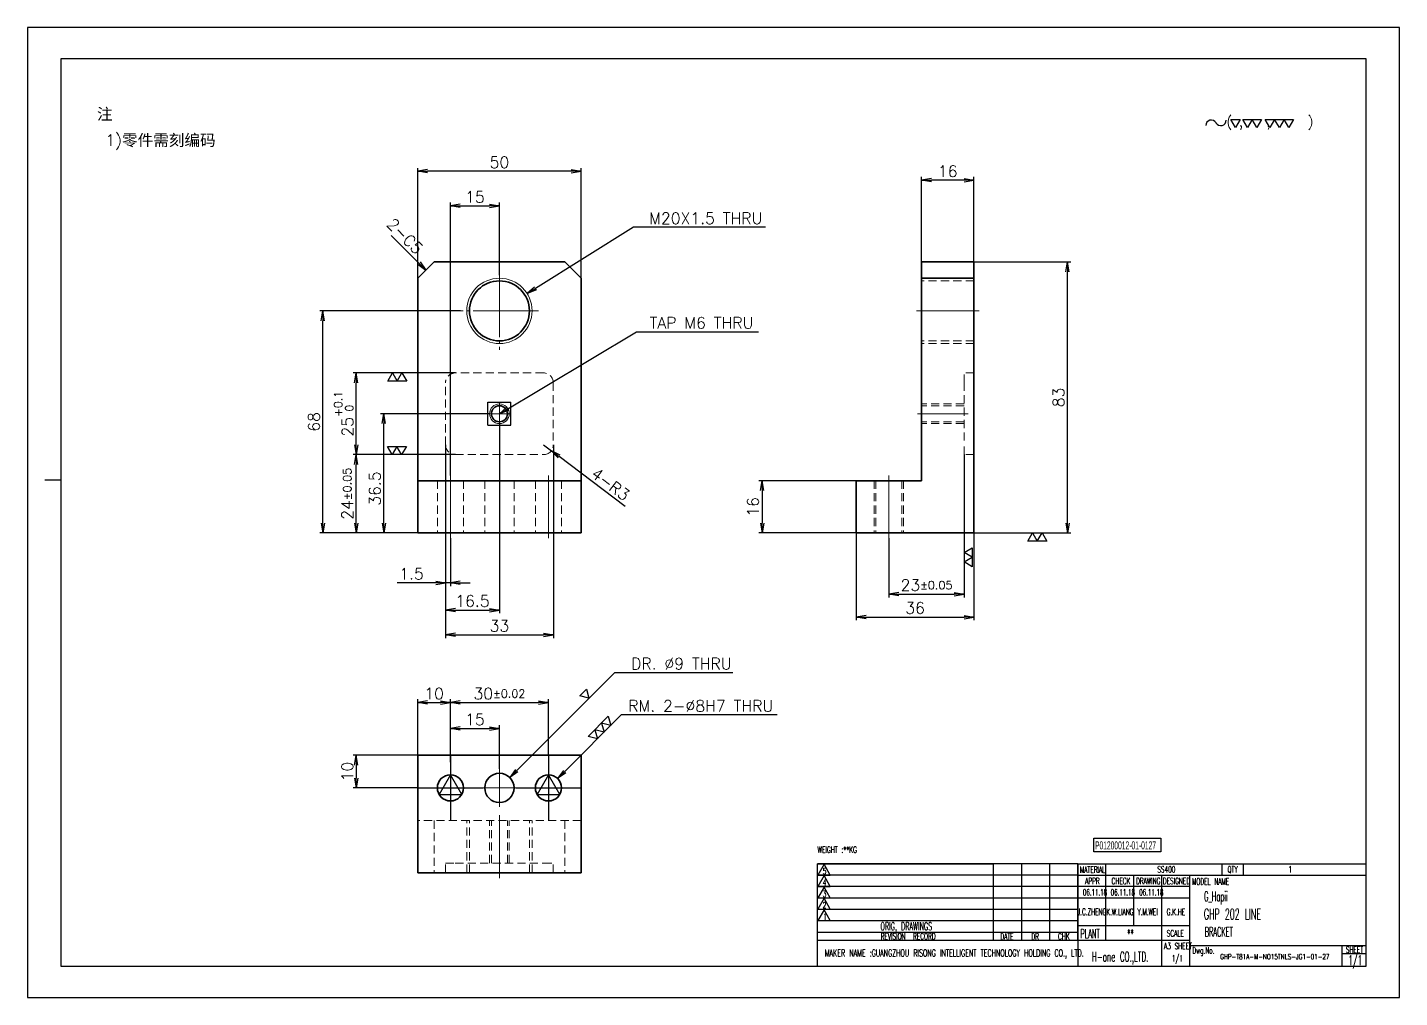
# Model space of a CAD drawing. Header units: millimetres. Extents: x -10155 to 20189, y -25550 to -22580.
# Drawn here: x 17122.4 to 17542.4, y -25547.5 to -25250.5 of the extents above; entities that cross this region are included whole.
import ezdxf
from ezdxf.enums import TextEntityAlignment as Align

# ---------------------------------------------------------------- set-up
doc = ezdxf.new("R2010")
doc.units = ezdxf.units.MM
doc.linetypes.add('CENTER-HOKUTO', pattern=[23, 20, -1, 1, -1])
doc.linetypes.add('HIDDEN-HOKUTO', pattern=[3.8, 2.5, -1.3])
doc.layers.add('AM_7', color=2, linetype='CENTER-HOKUTO', lineweight=30)
doc.layers.add('AM_HID', color=1, linetype='HIDDEN-HOKUTO', lineweight=25)
doc.layers.add('title_frame', color=7, linetype='Continuous')
doc.layers.add('word_dim', color=253, linetype='Continuous')
doc.styles.add('MX_NOTE_STANDARD', font='txt.shx', dxfattribs={"bigfont": 'bigfont.shx'})
doc.styles.get("Standard").update_dxf_attribs({"font": 'romans.shx', "bigfont": 'bigfont.shx'})
doc.dimstyles.new('RS1-1', dxfattribs={"dimtxt": 3.5, "dimasz": 3, "dimexe": 1, "dimexo": 0, "dimgap": 1, "dimtad": 3, "dimdsep": 46, "dimtxsty": 'Standard', "dimblk1": 'OPEN', "dimblk2": 'OPEN', "dimsah": 1, "dimcen": 0, "dimclrd": 256, "dimclre": 256, "dimclrt": 3, "dimazin": 2, "dimtfac": 1, "dimtmove": 0, "dimatfit": 3, "dimldrblk": 'OPEN', "dimfxl": 0, "dimtolj": 1, "dimtzin": 0, "dimarcsym": 0})

# ---------------------------------------------------------------- blocks, each defined once
blk = doc.blocks.new('A$C404331B6')
at = {"layer": 'title_frame'}
for p, q in [((0, -31.5), (0, 0)), ((0, 0), (53.9, 0)), ((79.62, 0), (0, 0)), ((53.9, -23.5), (53.9, 0)), ((62.48, -23.5), (62.48, 0)), ((62.48, -23.5), (62.48, 0)), ((71.05, -23.5), (71.05, 0)), ((71.05, -23.5), (71.05, 0)), ((79.62, 0), (79.62, -31.5)), ((79.62, 0), (167.83, 0)), ((88.2, -23.5), (88.2, 0)), ((123.73, 0), (123.73, -3.5)), ((130.3, 0), (130.3, -3.5)), ((53.9, -3.5), (0, -3.5)), ((79.62, -3.5), (0, -3.5)), ((1.98, -0.12), (0.1, -3.45)), ((0.1, -3.45), (3.86, -3.45)), ((1.98, -3.6), (0.1, -6.92)), ((3.86, -3.45), (1.98, -0.12)), ((3.86, -6.92), (1.98, -3.6)), ((79.62, -3.5), (167.83, -3.5)), ((96.78, -18.9), (96.78, -3.5)), ((105.35, -31.5), (105.35, -3.5)), ((113.92, -31.5), (113.92, -3.5)), ((53.9, -7), (0, -7)), ((79.62, -7), (0, -7)), ((0.1, -6.92), (3.86, -6.92)), ((1.98, -7.13), (0.1, -10.45)), ((3.86, -10.45), (1.98, -7.13)), ((113.92, -7), (79.62, -7)), ((53.9, -10.5), (0, -10.5)), ((79.62, -10.5), (0, -10.5)), ((0.1, -10.45), (3.86, -10.45)), ((1.98, -10.54), (0.1, -13.87)), ((3.86, -13.87), (1.98, -10.54)), ((113.92, -10.5), (79.62, -10.5)), ((53.9, -14), (0, -14)), ((79.62, -14), (0, -14)), ((0.1, -13.87), (3.86, -13.87)), ((1.98, -14.07), (0.1, -17.4)), ((3.86, -17.4), (1.98, -14.07)), ((53.9, -17.5), (0, -17.5)), ((79.62, -17.5), (0, -17.5)), ((53.9, -21), (0, -21)), ((79.62, -21), (0, -21)), ((0.1, -17.4), (3.86, -17.4)), ((79.62, -18.9), (113.92, -18.9)), ((79.62, -23.5), (0, -23.5)), ((113.92, -23.5), (79.62, -23.5)), ((113.92, -25), (167.83, -25)), ((160.48, -25), (160.48, -31.5)), ((160.48, -27.5), (167.83, -27.5)), ((167.83, -31.5), (0, -31.5))]:
    blk.add_line(p, q, dxfattribs=at)
at = {"layer": 'title_frame', "color": 3, "style": 'MX_NOTE_STANDARD', "width": 0.5341}
for s, height, p in [('5', 1.92, (1.59, -3.22)), ('MATERIAL', 1.973, (80.3, -2.79)), ('QTY', 1.973, (125.5, -2.7)), ('4', 1.92, (1.59, -6.7)), ('3', 1.92, (1.59, -10.23)), ('APPR', 1.973, (81.89, -6.26)), ('CHECK', 1.973, (89.99, -6.26)), ('DRAWING', 1.973, (97.51, -6.26)), ('DESIGNED', 1.973, (105.7, -6.26)), ('MODEL NAME', 1.973, (114.63, -6.41)), ('2', 1.92, (1.59, -13.64)), ('1', 1.92, (1.78, -17.17)), ('ORIG, DRAWINGS', 2.4112, (19.27, -20.34)), ('PLANT', 2.74, (80.46, -22.73)), ('SCALE', 1.973, (106.88, -22.28)), ('REVISION  RECORD', 1.9728, (19.32, -23.18)), ('DATE', 1.973, (55.94, -23.26)), ('DR', 1.973, (65.43, -23.27)), ('CHK', 1.973, (73.61, -23.23)), ('MAKER NAME :GUANGZHOU RISONG INTELLIGENT TECHNOLOGY HOLDING CO., LTD.', 2.16, (2.22, -28.43)), ('Dwg.No.', 1.973, (114.71, -27.52)), ('SHEET', 1.973, (161.71, -27.29))]:
    blk.add_text(s, height=height, dxfattribs=at).set_placement(p)
blk = doc.blocks.new('shiage0')
at = {"layer": 'word_dim', "color": 3, "linetype": 'Continuous'}
for centre, start, end in [((1.69, 0), 30, 180), ((4.61, 1.69), 210, 0)]:
    blk.add_arc(centre, 1.69, start, end, dxfattribs=at)
blk = doc.blocks.new('10')
at = {"layer": 'title_frame', "color": 3, "linetype": 'Continuous'}
for points in [[(9.63, 2.65), (8.18, 5.15), (11.07, 5.15)], [(13.31, 2.65), (11.86, 5.15), (17.64, 5.15), (16.2, 2.65), (14.75, 5.15)], [(20.17, 2.65), (18.73, 5.15), (27.4, 5.15), (25.95, 2.65), (24.51, 5.15), (23.06, 2.65), (21.62, 5.15)]]:
    blk.add_lwpolyline(points, close=True, dxfattribs=at)
blk.add_blockref('shiage0', (0.52, 3.24), dxfattribs=at)
blk.add_text('( ,   ,     )', height=3, dxfattribs=at).set_placement((6.84, 2.97))
blk = doc.blocks.new('_Open')
at = {"color": 0, "lineweight": -2}
for p, q in [((-1, 0.17), (0, 0)), ((-1, -0.17), (0, 0)), ((0, 0), (-1, 0))]:
    blk.add_line(p, q, dxfattribs=at)
blk = doc.blocks.new('*D691')
at = {"layer": 'DEFPOINTS', "color": 0, "linetype": 'Continuous', "ltscale": 2}
for p in [(17376.06, -25405.31), (17412.06, -25405.31), (17412.06, -25431.03)]:
    blk.add_point(p, dxfattribs=at)
at = {"layer": 'word_dim', "linetype": 'Continuous', "lineweight": -2, "ltscale": 2}
for p, q in [((17376.06, -25405.31), (17376.06, -25432.03)), ((17412.06, -25405.31), (17412.06, -25432.03)), ((17379.06, -25431.03), (17409.06, -25431.03))]:
    blk.add_line(p, q, dxfattribs=at)
at = {"layer": 'word_dim', "linetype": 'Continuous', "lineweight": -2, "ltscale": 2, "xscale": 3, "yscale": 3, "zscale": 3, "rotation": 180}
blk.add_blockref('_Open', (17376.06, -25431.03), dxfattribs=at)
at = {"layer": 'word_dim', "linetype": 'Continuous', "lineweight": -2, "ltscale": 2, "xscale": 3, "yscale": 3, "zscale": 3}
blk.add_blockref('_Open', (17412.06, -25431.03), dxfattribs=at)
at = {"layer": 'word_dim', "color": 3, "linetype": 'Continuous', "ltscale": 2, "insert": (17394.06, -25428.28), "char_height": 3.5, "attachment_point": 5}
blk.add_mtext('\\A1;36', dxfattribs=at)
blk = doc.blocks.new('*D692')
at = {"layer": 'DEFPOINTS', "color": 0, "linetype": 'Continuous', "ltscale": 2}
for p in [(17412.06, -25322.31), (17440.72, -25322.31), (17412.06, -25405.31)]:
    blk.add_point(p, dxfattribs=at)
at = {"layer": 'word_dim', "linetype": 'Continuous', "lineweight": -2, "ltscale": 2}
for p, q in [((17412.06, -25322.31), (17441.72, -25322.31)), ((17440.72, -25402.31), (17440.72, -25325.31)), ((17412.06, -25405.31), (17441.72, -25405.31))]:
    blk.add_line(p, q, dxfattribs=at)
at = {"layer": 'word_dim', "linetype": 'Continuous', "lineweight": -2, "ltscale": 2, "xscale": 3, "yscale": 3, "zscale": 3}
for p, rotation in [((17440.72, -25322.31), 90), ((17440.72, -25405.31), 270)]:
    blk.add_blockref('_Open', p, dxfattribs=dict(at, rotation=rotation))
at = {"layer": 'word_dim', "color": 3, "linetype": 'Continuous', "ltscale": 2, "insert": (17437.97, -25363.81), "char_height": 3.5, "attachment_point": 5, "rotation": 90}
blk.add_mtext('\\A1;83', dxfattribs=at)
blk = doc.blocks.new('*D693')
at = {"layer": 'DEFPOINTS', "color": 0, "linetype": 'Continuous', "ltscale": 2}
for p in [(17396.06, -25297.32), (17396.06, -25322.31), (17412.06, -25322.31)]:
    blk.add_point(p, dxfattribs=at)
at = {"layer": 'word_dim', "linetype": 'Continuous', "lineweight": -2, "ltscale": 2}
for p, q in [((17396.06, -25322.31), (17396.06, -25296.32)), ((17412.06, -25322.31), (17412.06, -25296.32)), ((17409.06, -25297.32), (17399.06, -25297.32))]:
    blk.add_line(p, q, dxfattribs=at)
at = {"layer": 'word_dim', "linetype": 'Continuous', "lineweight": -2, "ltscale": 2, "xscale": 3, "yscale": 3, "zscale": 3, "rotation": 180}
blk.add_blockref('_Open', (17396.06, -25297.32), dxfattribs=at)
at = {"layer": 'word_dim', "linetype": 'Continuous', "lineweight": -2, "ltscale": 2, "xscale": 3, "yscale": 3, "zscale": 3}
blk.add_blockref('_Open', (17412.06, -25297.32), dxfattribs=at)
at = {"layer": 'word_dim', "color": 3, "linetype": 'Continuous', "ltscale": 2, "insert": (17404.06, -25294.57), "char_height": 3.5, "attachment_point": 5}
blk.add_mtext('\\A1;16', dxfattribs=at)
blk = doc.blocks.new('*D694')
at = {"layer": 'DEFPOINTS', "color": 0, "linetype": 'Continuous', "ltscale": 2}
for p in [(17376.06, -25389.31), (17347.21, -25405.31), (17376.06, -25405.31)]:
    blk.add_point(p, dxfattribs=at)
at = {"layer": 'word_dim', "linetype": 'Continuous', "lineweight": -2, "ltscale": 2}
for p, q in [((17376.06, -25389.31), (17346.21, -25389.31)), ((17347.21, -25392.31), (17347.21, -25402.31)), ((17376.06, -25405.31), (17346.21, -25405.31))]:
    blk.add_line(p, q, dxfattribs=at)
at = {"layer": 'word_dim', "linetype": 'Continuous', "lineweight": -2, "ltscale": 2, "xscale": 3, "yscale": 3, "zscale": 3}
for p, rotation in [((17347.21, -25389.31), 90), ((17347.21, -25405.31), 270)]:
    blk.add_blockref('_Open', p, dxfattribs=dict(at, rotation=rotation))
at = {"layer": 'word_dim', "color": 3, "linetype": 'Continuous', "ltscale": 2, "insert": (17344.46, -25397.31), "char_height": 3.5, "attachment_point": 5, "rotation": 90}
blk.add_mtext('\\A1;16', dxfattribs=at)
blk = doc.blocks.new('*D695')
at = {"layer": 'DEFPOINTS', "color": 0, "linetype": 'Continuous', "ltscale": 2}
for p in [(17241.84, -25294.57), (17291.84, -25327.31), (17241.84, -25333.24)]:
    blk.add_point(p, dxfattribs=at)
at = {"layer": 'word_dim', "linetype": 'Continuous', "lineweight": -2, "ltscale": 2}
for p, q in [((17241.84, -25333.24), (17241.84, -25293.57)), ((17288.84, -25294.57), (17244.84, -25294.57)), ((17291.84, -25327.31), (17291.84, -25293.57))]:
    blk.add_line(p, q, dxfattribs=at)
at = {"layer": 'word_dim', "linetype": 'Continuous', "lineweight": -2, "ltscale": 2, "xscale": 3, "yscale": 3, "zscale": 3, "rotation": 180}
blk.add_blockref('_Open', (17241.84, -25294.57), dxfattribs=at)
at = {"layer": 'word_dim', "linetype": 'Continuous', "lineweight": -2, "ltscale": 2, "xscale": 3, "yscale": 3, "zscale": 3}
blk.add_blockref('_Open', (17291.84, -25294.57), dxfattribs=at)
at = {"layer": 'word_dim', "color": 3, "linetype": 'Continuous', "ltscale": 2, "insert": (17266.84, -25291.82), "char_height": 3.5, "attachment_point": 5}
blk.add_mtext('\\A1;50', dxfattribs=at)
blk = doc.blocks.new('MARK_8PIN')
at = {"color": 3, "linetype": 'Continuous'}
blk.add_lwpolyline([(0, 4), (-3.46, -2), (3.46, -2)], close=True, dxfattribs=at)
blk.add_circle((0, 0), 4, dxfattribs=at)
blk = doc.blocks.new('MARK_CENTER')
at = {"color": 2, "linetype": 'CENTER-HOKUTO'}
for p, q in [((0, 10), (0, -10)), ((-10, 0), (10, 0))]:
    blk.add_line(p, q, dxfattribs=at)
blk = doc.blocks.new('*D696')
at = {"layer": 'DEFPOINTS', "color": 0, "linetype": 'Continuous', "ltscale": 2}
for p in [(17251.84, -25457.23), (17241.84, -25473.35), (17251.84, -25473.35)]:
    blk.add_point(p, dxfattribs=at)
at = {"layer": 'word_dim', "linetype": 'Continuous', "lineweight": -2, "ltscale": 2}
for p, q in [((17241.84, -25473.35), (17241.84, -25456.23)), ((17244.84, -25457.23), (17248.84, -25457.23)), ((17251.84, -25473.35), (17251.84, -25456.23))]:
    blk.add_line(p, q, dxfattribs=at)
at = {"layer": 'word_dim', "linetype": 'Continuous', "lineweight": -2, "ltscale": 2, "xscale": 3, "yscale": 3, "zscale": 3, "rotation": 180}
blk.add_blockref('_Open', (17241.84, -25457.23), dxfattribs=at)
at = {"layer": 'word_dim', "linetype": 'Continuous', "lineweight": -2, "ltscale": 2, "xscale": 3, "yscale": 3, "zscale": 3}
blk.add_blockref('_Open', (17251.84, -25457.23), dxfattribs=at)
at = {"layer": 'word_dim', "color": 3, "linetype": 'Continuous', "ltscale": 2, "insert": (17246.84, -25454.48), "char_height": 3.5, "attachment_point": 5}
blk.add_mtext('\\A1;10', dxfattribs=at)
blk = doc.blocks.new('*D697')
at = {"layer": 'DEFPOINTS', "color": 0, "linetype": 'Continuous', "ltscale": 2}
for p in [(17281.84, -25457.23), (17251.84, -25475.47), (17281.84, -25473.35)]:
    blk.add_point(p, dxfattribs=at)
at = {"layer": 'word_dim', "linetype": 'Continuous', "lineweight": -2, "ltscale": 2}
for p, q in [((17251.84, -25475.47), (17251.84, -25456.23)), ((17254.84, -25457.23), (17278.84, -25457.23)), ((17281.84, -25473.35), (17281.84, -25456.23))]:
    blk.add_line(p, q, dxfattribs=at)
at = {"layer": 'word_dim', "linetype": 'Continuous', "lineweight": -2, "ltscale": 2, "xscale": 3, "yscale": 3, "zscale": 3, "rotation": 180}
blk.add_blockref('_Open', (17251.84, -25457.23), dxfattribs=at)
at = {"layer": 'word_dim', "linetype": 'Continuous', "lineweight": -2, "ltscale": 2, "xscale": 3, "yscale": 3, "zscale": 3}
blk.add_blockref('_Open', (17281.84, -25457.23), dxfattribs=at)
at = {"layer": 'word_dim', "color": 3, "linetype": 'Continuous', "ltscale": 2, "insert": (17266.84, -25454.48), "char_height": 3.5, "attachment_point": 5}
blk.add_mtext('\\A1;30{\\H0.715x;%%p0.02}', dxfattribs=at)
blk = doc.blocks.new('*D698')
at = {"layer": 'DEFPOINTS', "color": 0, "linetype": 'Continuous', "ltscale": 2}
for p in [(17266.84, -25465.13), (17251.84, -25475.47), (17266.84, -25477.5)]:
    blk.add_point(p, dxfattribs=at)
at = {"layer": 'word_dim', "linetype": 'Continuous', "lineweight": -2, "ltscale": 2}
for p, q in [((17251.84, -25475.47), (17251.84, -25464.13)), ((17266.84, -25477.5), (17266.84, -25464.13)), ((17254.84, -25465.13), (17263.84, -25465.13))]:
    blk.add_line(p, q, dxfattribs=at)
at = {"layer": 'word_dim', "linetype": 'Continuous', "lineweight": -2, "ltscale": 2, "xscale": 3, "yscale": 3, "zscale": 3, "rotation": 180}
blk.add_blockref('_Open', (17251.84, -25465.13), dxfattribs=at)
at = {"layer": 'word_dim', "linetype": 'Continuous', "lineweight": -2, "ltscale": 2, "xscale": 3, "yscale": 3, "zscale": 3}
blk.add_blockref('_Open', (17266.84, -25465.13), dxfattribs=at)
at = {"layer": 'word_dim', "color": 3, "linetype": 'Continuous', "ltscale": 2, "insert": (17259.34, -25462.38), "char_height": 3.5, "attachment_point": 5}
blk.add_mtext('\\A1;15', dxfattribs=at)
blk = doc.blocks.new('*D699')
at = {"layer": 'DEFPOINTS', "color": 0, "linetype": 'Continuous', "ltscale": 2}
for p in [(17241.84, -25473.35), (17223.02, -25483.35), (17241.84, -25483.35)]:
    blk.add_point(p, dxfattribs=at)
at = {"layer": 'word_dim', "linetype": 'Continuous', "lineweight": -2, "ltscale": 2}
for p, q in [((17241.84, -25473.35), (17222.02, -25473.35)), ((17223.02, -25476.35), (17223.02, -25480.35)), ((17241.84, -25483.35), (17222.02, -25483.35))]:
    blk.add_line(p, q, dxfattribs=at)
at = {"layer": 'word_dim', "linetype": 'Continuous', "lineweight": -2, "ltscale": 2, "xscale": 3, "yscale": 3, "zscale": 3}
for p, rotation in [((17223.02, -25473.35), 90), ((17223.02, -25483.35), 270)]:
    blk.add_blockref('_Open', p, dxfattribs=dict(at, rotation=rotation))
at = {"layer": 'word_dim', "color": 3, "linetype": 'Continuous', "ltscale": 2, "insert": (17220.27, -25478.35), "char_height": 3.5, "attachment_point": 5, "rotation": 90}
blk.add_mtext('\\A1;10', dxfattribs=at)
blk = doc.blocks.new('*D700')
at = {"layer": 'DEFPOINTS', "color": 0, "linetype": 'Continuous', "ltscale": 2}
for p in [(17284.66, -25480.51), (17279.01, -25486.18)]:
    blk.add_point(p, dxfattribs=at)
at = {"layer": 'word_dim', "linetype": 'Continuous', "lineweight": -2, "ltscale": 2}
for p, q in [((17304.11, -25461), (17286.78, -25478.39)), ((17351.81, -25461), (17304.11, -25461))]:
    blk.add_line(p, q, dxfattribs=at)
at = {"layer": 'word_dim', "linetype": 'Continuous', "lineweight": -2, "ltscale": 2, "xscale": 3, "yscale": 3, "zscale": 3, "rotation": 225.089811881318}
blk.add_blockref('_Open', (17284.66, -25480.51), dxfattribs=at)
at = {"layer": 'word_dim', "color": 3, "linetype": 'Continuous', "ltscale": 2, "insert": (17328.46, -25458.25), "char_height": 3.5, "attachment_point": 5}
blk.add_mtext('\\A1;RM. 2-∅8H7 THRU', dxfattribs=at)
blk = doc.blocks.new('shiage3')
at = {"layer": 'word_dim', "color": 3, "linetype": 'Continuous'}
for p, q in [((-1.44, 2.5), (7.22, 2.5)), ((0, 0), (-1.44, 2.5)), ((1.44, 2.5), (0, 0)), ((2.89, 0), (1.44, 2.5)), ((4.33, 2.5), (2.89, 0)), ((5.77, 0), (4.33, 2.5)), ((7.22, 2.5), (5.77, 0))]:
    blk.add_line(p, q, dxfattribs=at)
blk = doc.blocks.new('*D701')
at = {"layer": 'DEFPOINTS', "color": 0, "linetype": 'Continuous', "ltscale": 2}
for p in [(17270.02, -25480.16), (17263.66, -25486.53)]:
    blk.add_point(p, dxfattribs=at)
at = {"layer": 'word_dim', "linetype": 'Continuous', "lineweight": -2, "ltscale": 2}
for p, q in [((17302.09, -25448.07), (17272.14, -25478.04)), ((17338.29, -25448.07), (17302.09, -25448.07))]:
    blk.add_line(p, q, dxfattribs=at)
at = {"layer": 'word_dim', "linetype": 'Continuous', "lineweight": -2, "ltscale": 2, "xscale": 3, "yscale": 3, "zscale": 3, "rotation": 225.0176001235554}
blk.add_blockref('_Open', (17270.02, -25480.16), dxfattribs=at)
at = {"layer": 'word_dim', "color": 3, "linetype": 'Continuous', "ltscale": 2, "insert": (17322.53, -25445.32), "char_height": 3.5, "attachment_point": 5}
blk.add_mtext('\\A1;DR. ∅9 THRU', dxfattribs=at)
blk = doc.blocks.new('shiage1')
at = {"layer": 'word_dim', "color": 3, "linetype": 'Continuous'}
for p, q in [((0, 0), (-1.44, 2.5)), ((-1.44, 2.5), (1.44, 2.5)), ((1.44, 2.5), (0, 0))]:
    blk.add_line(p, q, dxfattribs=at)
blk = doc.blocks.new('*D702')
at = {"layer": 'DEFPOINTS', "color": 0, "linetype": 'Continuous', "ltscale": 2}
for p in [(17250.34, -25378.31), (17251.84, -25406.91), (17250.34, -25420.56)]:
    blk.add_point(p, dxfattribs=at)
at = {"layer": 'word_dim', "linetype": 'Continuous', "lineweight": -2, "ltscale": 2}
for p, q in [((17250.34, -25378.31), (17250.34, -25421.56)), ((17251.84, -25406.91), (17251.84, -25421.56)), ((17247.34, -25420.56), (17235.5, -25420.56)), ((17251.84, -25420.56), (17250.34, -25420.56)), ((17254.84, -25420.56), (17257.84, -25420.56))]:
    blk.add_line(p, q, dxfattribs=at)
at = {"layer": 'word_dim', "linetype": 'Continuous', "lineweight": -2, "ltscale": 2, "xscale": 3, "yscale": 3, "zscale": 3}
blk.add_blockref('_Open', (17250.34, -25420.56), dxfattribs=at)
at = {"layer": 'word_dim', "linetype": 'Continuous', "lineweight": -2, "ltscale": 2, "xscale": 3, "yscale": 3, "zscale": 3, "rotation": 180}
blk.add_blockref('_Open', (17251.84, -25420.56), dxfattribs=at)
at = {"layer": 'word_dim', "color": 3, "linetype": 'Continuous', "ltscale": 2, "insert": (17239.92, -25417.81), "char_height": 3.5, "attachment_point": 5}
blk.add_mtext('\\A1;1.5', dxfattribs=at)
blk = doc.blocks.new('*D703')
at = {"layer": 'DEFPOINTS', "color": 0, "linetype": 'Continuous', "ltscale": 2}
for p in [(17223.02, -25381.31), (17253.34, -25381.31), (17241.84, -25405.31)]:
    blk.add_point(p, dxfattribs=at)
at = {"layer": 'word_dim', "linetype": 'Continuous', "lineweight": -2, "ltscale": 2}
for p, q in [((17253.34, -25381.31), (17222.02, -25381.31)), ((17223.02, -25402.31), (17223.02, -25384.31)), ((17241.84, -25405.31), (17222.02, -25405.31))]:
    blk.add_line(p, q, dxfattribs=at)
at = {"layer": 'word_dim', "linetype": 'Continuous', "lineweight": -2, "ltscale": 2, "xscale": 3, "yscale": 3, "zscale": 3}
for p, rotation in [((17223.02, -25381.31), 90), ((17223.02, -25405.31), 270)]:
    blk.add_blockref('_Open', p, dxfattribs=dict(at, rotation=rotation))
at = {"layer": 'word_dim', "color": 3, "linetype": 'Continuous', "ltscale": 2, "insert": (17220.27, -25393.31), "char_height": 3.5, "attachment_point": 5, "rotation": 90}
blk.add_mtext('\\A1;24{\\H0.715x;%%p0.05}', dxfattribs=at)
blk = doc.blocks.new('*D704')
at = {"layer": 'DEFPOINTS', "color": 0, "linetype": 'Continuous', "ltscale": 2}
for p in [(17223.02, -25356.31), (17253.34, -25356.31), (17253.34, -25381.31)]:
    blk.add_point(p, dxfattribs=at)
at = {"layer": 'word_dim', "linetype": 'Continuous', "lineweight": -2, "ltscale": 2}
for p, q in [((17253.34, -25356.31), (17222.02, -25356.31)), ((17223.02, -25378.31), (17223.02, -25359.31)), ((17253.34, -25381.31), (17222.02, -25381.31))]:
    blk.add_line(p, q, dxfattribs=at)
at = {"layer": 'word_dim', "linetype": 'Continuous', "lineweight": -2, "ltscale": 2, "xscale": 3, "yscale": 3, "zscale": 3}
for p, rotation in [((17223.02, -25356.31), 90), ((17223.02, -25381.31), 270)]:
    blk.add_blockref('_Open', p, dxfattribs=dict(at, rotation=rotation))
at = {"layer": 'word_dim', "color": 3, "linetype": 'Continuous', "ltscale": 2, "insert": (17219.17, -25368.81), "char_height": 3.5, "attachment_point": 5, "rotation": 90}
blk.add_mtext('25{\\H2.450000;\\S+0.1^  0;}', dxfattribs=at)
blk = doc.blocks.new('*D705')
at = {"layer": 'DEFPOINTS', "color": 0, "linetype": 'Continuous', "ltscale": 2}
for p in [(17231.45, -25368.81), (17263.64, -25368.81), (17241.84, -25405.31)]:
    blk.add_point(p, dxfattribs=at)
at = {"layer": 'word_dim', "linetype": 'Continuous', "lineweight": -2, "ltscale": 2}
for p, q in [((17263.64, -25368.81), (17230.45, -25368.81)), ((17231.45, -25402.31), (17231.45, -25371.81)), ((17241.84, -25405.31), (17230.45, -25405.31))]:
    blk.add_line(p, q, dxfattribs=at)
at = {"layer": 'word_dim', "linetype": 'Continuous', "lineweight": -2, "ltscale": 2, "xscale": 3, "yscale": 3, "zscale": 3}
for p, rotation in [((17231.45, -25368.81), 90), ((17231.45, -25405.31), 270)]:
    blk.add_blockref('_Open', p, dxfattribs=dict(at, rotation=rotation))
at = {"layer": 'word_dim', "color": 3, "linetype": 'Continuous', "ltscale": 2, "insert": (17228.7, -25391.71), "char_height": 3.5, "attachment_point": 5, "rotation": 90}
blk.add_mtext('\\A1;36.5', dxfattribs=at)
blk = doc.blocks.new('*D706')
at = {"layer": 'DEFPOINTS', "color": 0, "linetype": 'Continuous', "ltscale": 2}
for p in [(17266.84, -25372), (17250.34, -25378.31), (17266.84, -25428.89)]:
    blk.add_point(p, dxfattribs=at)
at = {"layer": 'word_dim', "linetype": 'Continuous', "lineweight": -2, "ltscale": 2}
for p, q in [((17266.84, -25372), (17266.84, -25429.89)), ((17250.34, -25378.31), (17250.34, -25429.89)), ((17253.34, -25428.89), (17263.84, -25428.89))]:
    blk.add_line(p, q, dxfattribs=at)
at = {"layer": 'word_dim', "linetype": 'Continuous', "lineweight": -2, "ltscale": 2, "xscale": 3, "yscale": 3, "zscale": 3, "rotation": 180}
blk.add_blockref('_Open', (17250.34, -25428.89), dxfattribs=at)
at = {"layer": 'word_dim', "linetype": 'Continuous', "lineweight": -2, "ltscale": 2, "xscale": 3, "yscale": 3, "zscale": 3}
blk.add_blockref('_Open', (17266.84, -25428.89), dxfattribs=at)
at = {"layer": 'word_dim', "color": 3, "linetype": 'Continuous', "ltscale": 2, "insert": (17258.59, -25426.14), "char_height": 3.5, "attachment_point": 5}
blk.add_mtext('\\A1;16.5', dxfattribs=at)
blk = doc.blocks.new('MARK_M6BOLT')
at = {"color": 3, "linetype": 'Continuous'}
for p, q in [((-1.77, 1.77), (1.77, 1.77)), ((-1.77, -1.77), (-1.77, 1.77)), ((1.77, -1.77), (1.77, 1.77)), ((-1.77, -1.77), (1.77, -1.77))]:
    blk.add_line(p, q, dxfattribs=at)
blk = doc.blocks.new('*D707')
at = {"layer": 'DEFPOINTS', "color": 0, "linetype": 'Continuous', "ltscale": 2}
for p in [(17212.83, -25337.31), (17254.89, -25337.31), (17241.84, -25405.31)]:
    blk.add_point(p, dxfattribs=at)
at = {"layer": 'word_dim', "linetype": 'Continuous', "lineweight": -2, "ltscale": 2}
for p, q in [((17254.89, -25337.31), (17211.83, -25337.31)), ((17212.83, -25402.31), (17212.83, -25340.31)), ((17241.84, -25405.31), (17211.83, -25405.31))]:
    blk.add_line(p, q, dxfattribs=at)
at = {"layer": 'word_dim', "linetype": 'Continuous', "lineweight": -2, "ltscale": 2, "xscale": 3, "yscale": 3, "zscale": 3}
for p, rotation in [((17212.83, -25337.31), 90), ((17212.83, -25405.31), 270)]:
    blk.add_blockref('_Open', p, dxfattribs=dict(at, rotation=rotation))
at = {"layer": 'word_dim', "color": 3, "linetype": 'Continuous', "ltscale": 2, "insert": (17210.08, -25371.31), "char_height": 3.5, "attachment_point": 5, "rotation": 90}
blk.add_mtext('\\A1;68', dxfattribs=at)
blk = doc.blocks.new('*D708')
at = {"layer": 'DEFPOINTS', "color": 0, "linetype": 'Continuous', "ltscale": 2}
for p in [(17266.84, -25305.18), (17266.84, -25326.42), (17251.84, -25387.71)]:
    blk.add_point(p, dxfattribs=at)
at = {"layer": 'word_dim', "linetype": 'Continuous', "lineweight": -2, "ltscale": 2}
for p, q in [((17251.84, -25387.71), (17251.84, -25304.18)), ((17266.84, -25326.42), (17266.84, -25304.18)), ((17254.84, -25305.18), (17263.84, -25305.18))]:
    blk.add_line(p, q, dxfattribs=at)
at = {"layer": 'word_dim', "linetype": 'Continuous', "lineweight": -2, "ltscale": 2, "xscale": 3, "yscale": 3, "zscale": 3, "rotation": 180}
blk.add_blockref('_Open', (17251.84, -25305.18), dxfattribs=at)
at = {"layer": 'word_dim', "linetype": 'Continuous', "lineweight": -2, "ltscale": 2, "xscale": 3, "yscale": 3, "zscale": 3}
blk.add_blockref('_Open', (17266.84, -25305.18), dxfattribs=at)
at = {"layer": 'word_dim', "color": 3, "linetype": 'Continuous', "ltscale": 2, "insert": (17259.34, -25302.43), "char_height": 3.5, "attachment_point": 5}
blk.add_mtext('\\A1;15', dxfattribs=at)
blk = doc.blocks.new('*D709')
at = {"layer": 'DEFPOINTS', "color": 0, "linetype": 'Continuous', "ltscale": 2}
for p in [(17275.32, -25332.02), (17258.35, -25342.6)]:
    blk.add_point(p, dxfattribs=at)
at = {"layer": 'word_dim', "linetype": 'Continuous', "lineweight": -2, "ltscale": 2}
for p, q in [((17307.9, -25311.72), (17277.87, -25330.43)), ((17348.3, -25311.72), (17307.9, -25311.72))]:
    blk.add_line(p, q, dxfattribs=at)
at = {"layer": 'word_dim', "linetype": 'Continuous', "lineweight": -2, "ltscale": 2, "xscale": 3, "yscale": 3, "zscale": 3, "rotation": 211.929812356728}
blk.add_blockref('_Open', (17275.32, -25332.02), dxfattribs=at)
at = {"layer": 'word_dim', "color": 3, "linetype": 'Continuous', "ltscale": 2, "insert": (17330, -25308.97), "char_height": 3.5, "attachment_point": 5}
blk.add_mtext('\\A1;M20X1.5 THRU', dxfattribs=at)
blk = doc.blocks.new('*D710')
at = {"layer": 'DEFPOINTS', "color": 0, "linetype": 'Continuous', "ltscale": 2}
for p in [(17409.06, -25381.31), (17386.06, -25406.91), (17409.06, -25424.03)]:
    blk.add_point(p, dxfattribs=at)
at = {"layer": 'word_dim', "linetype": 'Continuous', "lineweight": -2, "ltscale": 2}
for p, q in [((17409.06, -25381.31), (17409.06, -25425.03)), ((17386.06, -25406.91), (17386.06, -25425.03)), ((17389.06, -25424.03), (17406.06, -25424.03))]:
    blk.add_line(p, q, dxfattribs=at)
at = {"layer": 'word_dim', "linetype": 'Continuous', "lineweight": -2, "ltscale": 2, "xscale": 3, "yscale": 3, "zscale": 3, "rotation": 180}
blk.add_blockref('_Open', (17386.06, -25424.03), dxfattribs=at)
at = {"layer": 'word_dim', "linetype": 'Continuous', "lineweight": -2, "ltscale": 2, "xscale": 3, "yscale": 3, "zscale": 3}
blk.add_blockref('_Open', (17409.06, -25424.03), dxfattribs=at)
at = {"layer": 'word_dim', "color": 3, "linetype": 'Continuous', "ltscale": 2, "insert": (17397.56, -25421.28), "char_height": 3.5, "attachment_point": 5}
blk.add_mtext('\\A1;23{\\H0.715x;%%p0.05}', dxfattribs=at)
blk = doc.blocks.new('*D729')
at = {"layer": 'DEFPOINTS', "color": 0, "ltscale": 2}
for p in [(17280.34, -25378.31), (17282.73, -25380.12)]:
    blk.add_point(p, dxfattribs=at)
at = {"layer": 'word_dim', "lineweight": -2, "ltscale": 2}
for p, q in [((17280.34, -25378.31), (17282.73, -25380.12)), ((17305.36, -25397.21), (17285.12, -25381.92))]:
    blk.add_line(p, q, dxfattribs=at)
at = {"layer": 'word_dim', "lineweight": -2, "ltscale": 2, "xscale": 3, "yscale": 3, "zscale": 3, "rotation": 142.9267290576848}
blk.add_blockref('_Open', (17282.73, -25380.12), dxfattribs=at)
at = {"layer": 'word_dim', "color": 3, "ltscale": 2, "insert": (17300.83, -25390.35), "char_height": 3.5, "attachment_point": 5, "rotation": 322.9267}
blk.add_mtext('\\A1;4-R3', dxfattribs=at)
blk = doc.blocks.new('*D730')
at = {"layer": 'DEFPOINTS', "color": 0, "ltscale": 2}
for p in [(17250.34, -25378.31), (17283.34, -25378.31), (17283.34, -25436.5)]:
    blk.add_point(p, dxfattribs=at)
at = {"layer": 'word_dim', "lineweight": -2, "ltscale": 2}
for p, q in [((17250.34, -25378.31), (17250.34, -25437.5)), ((17283.34, -25378.31), (17283.34, -25437.5)), ((17253.34, -25436.5), (17280.34, -25436.5))]:
    blk.add_line(p, q, dxfattribs=at)
at = {"layer": 'word_dim', "lineweight": -2, "ltscale": 2, "xscale": 3, "yscale": 3, "zscale": 3, "rotation": 180}
blk.add_blockref('_Open', (17250.34, -25436.5), dxfattribs=at)
at = {"layer": 'word_dim', "lineweight": -2, "ltscale": 2, "xscale": 3, "yscale": 3, "zscale": 3}
blk.add_blockref('_Open', (17283.34, -25436.5), dxfattribs=at)
at = {"layer": 'word_dim', "color": 3, "ltscale": 2, "insert": (17266.84, -25433.75), "char_height": 3.5, "attachment_point": 5}
blk.add_mtext('\\A1;33', dxfattribs=at)

msp = doc.modelspace()

# ---------------------------------------------------------------- linework, layer by layer
at = {"color": 7, "lineweight": 35, "ltscale": 0.176777}
for p, q in [((17241.837, -25327.307), (17246.837, -25322.307)), ((17286.837, -25322.307), (17291.837, -25327.307))]:
    msp.add_line(p, q, dxfattribs=at)
at = {"color": 7, "lineweight": 35}
for p, q in [((17286.837, -25322.307), (17246.837, -25322.307)), ((17241.837, -25389.307), (17241.837, -25327.307)), ((17291.837, -25389.307), (17291.837, -25327.307)), ((17396.063, -25389.307), (17396.063, -25327.307)), ((17412.063, -25327.307), (17412.063, -25405.307)), ((17291.837, -25389.307), (17241.837, -25389.307)), ((17376.063, -25389.307), (17396.063, -25389.307)), ((17291.837, -25405.307), (17241.837, -25405.307)), ((17412.063, -25405.307), (17376.063, -25405.307)), ((17291.837, -25473.345), (17241.837, -25473.345)), ((17241.837, -25509.345), (17241.837, -25473.345)), ((17291.837, -25509.345), (17291.837, -25473.345)), ((17291.837, -25509.345), (17241.837, -25509.345))]:
    msp.add_line(p, q, dxfattribs=at)
at = {"color": 7, "lineweight": 35, "ltscale": 0.4}
for p, q in [((17396.063, -25322.307), (17412.063, -25322.307)), ((17396.063, -25327.307), (17412.063, -25327.307)), ((17241.837, -25405.307), (17241.837, -25389.307)), ((17291.837, -25405.307), (17291.837, -25389.307)), ((17376.063, -25405.307), (17376.063, -25389.307))]:
    msp.add_line(p, q, dxfattribs=at)
at = {"color": 7, "lineweight": 35, "ltscale": 0.125}
for p, q in [((17396.063, -25322.307), (17396.063, -25327.307)), ((17412.063, -25322.307), (17412.063, -25327.307))]:
    msp.add_line(p, q, dxfattribs=at)
at = {"color": 7, "lineweight": 13}
for centre, radius in [((17266.837, -25337.307), 10), ((17266.837, -25368.807), 3)]:
    msp.add_circle(centre, radius, dxfattribs=at)
at = {"color": 7, "lineweight": 35}
for centre, radius in [((17266.837, -25337.307), 9.188), ((17266.837, -25368.807), 2.459), ((17251.837, -25483.345), 4), ((17266.837, -25483.345), 4.5), ((17281.837, -25483.345), 4)]:
    msp.add_circle(centre, radius, dxfattribs=at)
at = {"layer": 'AM_7', "color": 2, "lineweight": 13}
for p, q in [((17266.837, -25325.363), (17266.837, -25349.252)), ((17278.781, -25337.307), (17254.892, -25337.307)), ((17413.663, -25337.307), (17394.462, -25337.307)), ((17266.837, -25365.611), (17266.837, -25372.003)), ((17270.033, -25368.807), (17263.64, -25368.807)), ((17410.363, -25368.807), (17394.762, -25368.807)), ((17251.837, -25387.707), (17251.837, -25406.908)), ((17266.837, -25387.707), (17266.837, -25406.908)), ((17281.837, -25387.707), (17281.837, -25406.908)), ((17386.063, -25387.707), (17386.063, -25406.908)), ((17251.837, -25478.145), (17251.837, -25488.545)), ((17266.837, -25477.495), (17266.837, -25489.195)), ((17281.837, -25478.145), (17281.837, -25488.545)), ((17257.037, -25483.345), (17246.636, -25483.345)), ((17272.686, -25483.345), (17260.987, -25483.345)), ((17287.037, -25483.345), (17276.636, -25483.345)), ((17266.837, -25510.945), (17266.837, -25491.745))]:
    msp.add_line(p, q, dxfattribs=at)
at = {"layer": 'AM_HID', "color": 1, "lineweight": 13}
for p, q in [((17396.063, -25327.307), (17412.063, -25327.307)), ((17412.063, -25327.307), (17396.063, -25327.307)), ((17412.063, -25328.119), (17396.063, -25328.119)), ((17412.063, -25346.495), (17396.063, -25346.495)), ((17412.063, -25347.307), (17396.063, -25347.307)), ((17250.337, -25378.307), (17250.337, -25359.307)), ((17280.337, -25356.307), (17253.337, -25356.307)), ((17283.337, -25359.307), (17283.337, -25378.307)), ((17412.063, -25356.307), (17409.063, -25356.307)), ((17409.063, -25359.307), (17409.063, -25356.307)), ((17409.063, -25359.307), (17409.063, -25378.307)), ((17409.063, -25365.807), (17396.063, -25365.807)), ((17409.063, -25366.349), (17396.063, -25366.349)), ((17409.063, -25371.266), (17396.063, -25371.266)), ((17409.063, -25371.807), (17396.063, -25371.807)), ((17409.063, -25381.307), (17409.063, -25378.307)), ((17253.337, -25381.307), (17280.337, -25381.307)), ((17412.063, -25381.307), (17409.063, -25381.307)), ((17247.837, -25389.307), (17247.837, -25405.307)), ((17255.837, -25389.307), (17255.837, -25405.307)), ((17262.337, -25389.307), (17262.337, -25405.307)), ((17271.337, -25389.307), (17271.337, -25405.307)), ((17277.837, -25389.307), (17277.837, -25405.307)), ((17285.837, -25389.307), (17285.837, -25405.307)), ((17381.563, -25389.307), (17381.563, -25405.307)), ((17382.063, -25389.307), (17382.063, -25405.307)), ((17382.063, -25389.307), (17382.063, -25405.307)), ((17390.063, -25389.307), (17390.063, -25405.307)), ((17390.063, -25389.307), (17390.063, -25405.307)), ((17390.563, -25389.307), (17390.563, -25405.307)), ((17291.837, -25493.345), (17241.837, -25493.345)), ((17246.837, -25493.345), (17246.837, -25509.345)), ((17256.837, -25509.345), (17256.837, -25493.345)), ((17257.648, -25509.345), (17257.648, -25493.345)), ((17263.837, -25506.345), (17263.837, -25493.345)), ((17264.378, -25506.345), (17264.378, -25493.345)), ((17269.296, -25506.345), (17269.296, -25493.345)), ((17269.837, -25506.345), (17269.837, -25493.345)), ((17276.025, -25509.345), (17276.025, -25493.345)), ((17276.837, -25509.345), (17276.837, -25493.345)), ((17286.837, -25493.345), (17286.837, -25509.345)), ((17250.337, -25509.345), (17250.337, -25506.345)), ((17250.337, -25506.345), (17253.337, -25506.345)), ((17253.337, -25506.345), (17280.337, -25506.345)), ((17280.337, -25506.345), (17283.337, -25506.345)), ((17283.337, -25509.345), (17283.337, -25506.345))]:
    msp.add_line(p, q, dxfattribs=at)
for centre, start, end in [((17253.337, -25359.307), 90, 180.00001), ((17280.337, -25359.307), 0, 90), ((17253.337, -25378.307), 180.00001, 270), ((17280.337, -25378.307), 270, 0)]:
    msp.add_arc(centre, 3, start, end, dxfattribs=at)
at = {"layer": 'title_frame'}
for p, q in [((17127.689, -25389.035), (17132.689, -25389.035)), ((17448.735, -25498.762), (17469.263, -25498.762)), ((17448.735, -25502.962), (17448.735, -25498.762)), ((17469.263, -25498.762), (17469.263, -25502.962)), ((17443.839, -25506.573), (17443.839, -25510.073)), ((17443.839, -25530.073), (17443.839, -25506.573)), ((17443.839, -25506.573), (17443.839, -25538.073)), ((17469.263, -25502.962), (17448.735, -25502.962)), ((17532.039, -25538.073), (17478.139, -25538.073)), ((17532.039, -25538.073), (17478.139, -25538.073))]:
    msp.add_line(p, q, dxfattribs=at)
at = {"layer": 'title_frame', "color": 4}
msp.add_lwpolyline([(17542.364, -25250.535), (17122.364, -25250.535), (17122.364, -25547.535), (17542.364, -25547.535)], close=True, dxfattribs=at)
at = {"layer": 'title_frame'}
msp.add_lwpolyline([(17132.689, -25259.998), (17532.039, -25259.998), (17532.039, -25538.073), (17132.689, -25538.073)], close=True, dxfattribs=at)
at = {"layer": 'word_dim', "color": 3, "ltscale": 2}
for points in [[(17237.005, -25356.307), (17238.45, -25358.81), (17232.67, -25358.81), (17234.115, -25356.307), (17235.56, -25358.81)], [(17234.008, -25381.307), (17232.563, -25378.804), (17238.343, -25378.804), (17236.898, -25381.307), (17235.453, -25378.804)]]:
    msp.add_lwpolyline(points, close=True, dxfattribs=at)
at = {"layer": 'word_dim', "color": 3, "linetype": 'Continuous', "ltscale": 2}
for points in [[(17432.922, -25405.307), (17434.367, -25407.81), (17428.587, -25407.81), (17430.032, -25405.307), (17431.477, -25407.81)], [(17409.063, -25411.295), (17411.566, -25409.85), (17411.566, -25415.63), (17409.063, -25414.185), (17411.566, -25412.74)]]:
    msp.add_lwpolyline(points, close=True, dxfattribs=at)

# ---------------------------------------------------------------- block references
at = {"layer": 'word_dim', "linetype": 'Continuous', "ltscale": 2}
msp.add_blockref('10', (17482.506, -25283.842), dxfattribs=at)
at = {"layer": 'word_dim', "linetype": 'Continuous', "ltscale": 2, "xscale": 2, "yscale": 2, "zscale": 2}
msp.add_blockref('MARK_M6BOLT', (17266.837, -25368.807), dxfattribs=at)
at = {"layer": 'word_dim', "color": 3, "linetype": 'Continuous', "ltscale": 2}
for name, p, rotation in [('shiage1', (17294.244, -25455.921), 45.01760012360261), ('shiage3', (17296.819, -25468.316), 45.08981188138618)]:
    msp.add_blockref(name, p, dxfattribs=dict(at, rotation=rotation))
at = {"layer": 'word_dim', "color": 3, "linetype": 'CENTER-HOKUTO', "ltscale": 2}
for p in [(17251.837, -25483.345), (17281.837, -25483.345)]:
    msp.add_blockref('MARK_CENTER', p, dxfattribs=at)
at = {"layer": 'word_dim', "color": 3, "linetype": 'Continuous', "ltscale": 2}
for p in [(17251.837, -25483.345), (17281.837, -25483.345)]:
    msp.add_blockref('MARK_8PIN', p, dxfattribs=at)
at = {"layer": 'word_dim', "ltscale": 2}
msp.add_blockref('A$C404331B6', (17364.214, -25506.573), dxfattribs=at)

# ---------------------------------------------------------------- texts
at = {"ltscale": 2, "char_height": 3.5, "attachment_point": 1}
for s, insert, width in [('{\\fSimSun|b0|i0|c134|p2;\\C3;注}', (17143.655, -25275.292), 10.36469), ('{\\Fromans,bigfont|c134;\\C3;1)\\fSimSun|b0|i0|c134|p2;零件需刻编码}', (17146.221, -25283.3), 96.90613)]:
    msp.add_mtext(s, dxfattribs=dict(at, insert=insert, width=width))
at = {"linetype": 'Continuous', "insert": (17482.516, -25517.053), "char_height": 3, "width": 50.9, "attachment_point": 4}
msp.add_mtext('{\\W0.5;\\C3;G_Hapii }', dxfattribs=at)
at = {"color": 3, "linetype": 'Continuous', "insert": (17487.471, -25534.21), "char_height": 1.6, "width": 37.13137, "attachment_point": 1}
msp.add_mtext('{\\W0.65;GHP-T81A-M-NO15TNLS-JG1-01-27}', dxfattribs=at)
at = {"layer": 'title_frame', "color": 3, "style": 'MX_NOTE_STANDARD'}
for s, height, width, p in [('WEIGHT :**KG ', 1.96, 0.545, (17364.238, -25503.257)), ('SS400', 1.9728, 0.5341, (17468.212, -25509.274)), ('1', 1.973, 0.5341, (17508.34, -25509.274)), ('06.11.18', 1.9, 0.5341, (17445.426, -25516.249)), ('06.11.18', 1.9, 0.5341, (17453.937, -25516.249)), ('06.11.18', 1.9, 0.5341, (17462.655, -25516.249)), ('GHP 202 LINE', 3.3, 0.5341, (17482.478, -25523.622)), ('**', 2.74, 0.5341, (17459.032, -25529.303)), ('BRACKET', 2.94, 0.5, (17482.726, -25528.886)), ('A3 SHEET', 1.9728, 0.5341, (17470.268, -25532.749)), ('H-one CO.,LTD.', 3, 0.5341, (17448.195, -25536.523)), ('1/1', 1.9728, 0.5341, (17472.62, -25536.504)), ('1/1', 3, 0.5341, (17526.646, -25537.597))]:
    msp.add_text(s, height=height, dxfattribs=dict(at, width=width)).set_placement(p)
at = {"layer": 'title_frame', "color": 3, "style": 'MX_NOTE_STANDARD', "width": 0.5341}
for s, p in [('J.C.ZHENG', (17448.171, -25522.866)), ('K.W.LIANG', (17456.766, -25522.888)), ('Y.M.WEI', (17465.245, -25522.884)), ('G.K.HE', (17473.916, -25522.888))]:
    msp.add_text(s, height=1.9728, dxfattribs=at).set_placement(p, align=Align.BOTTOM_CENTER)
at = {"layer": 'title_frame', "color": 3, "insert": (17449.149, -25499.718), "char_height": 2.45, "width": 4.1107, "attachment_point": 1, "style": 'MX_NOTE_STANDARD'}
msp.add_mtext('{\\f3 of 9 Barcode|b0|i0|c0|p82;\\W0.5;P01200012-01-0127}', dxfattribs=at)
at = {"layer": 'word_dim', "color": 3, "linetype": 'Continuous', "ltscale": 2}
msp.add_text('2-C5', height=3.5, rotation=315, dxfattribs=at).set_placement((17232.083, -25311.054))
at = {"layer": 'word_dim', "color": 3, "linetype": 'Continuous', "ltscale": 2, "insert": (17312.789, -25342.73), "char_height": 3.5, "attachment_point": 7}
msp.add_mtext('TAP M6 THRU', dxfattribs=at)

# ---------------------------------------------------------------- dimensions: what is measured, and where the dimension line sits
at = {"layer": 'word_dim', "linetype": 'Continuous', "ltscale": 2}
for base, p1, p2, picture, middle in [((17241.837, -25294.57), (17291.837, -25327.307), (17241.837, -25333.235), '*D695', (17266.837, -25294.57)), ((17250.337, -25420.561), (17251.837, -25406.908), (17250.337, -25378.307), '*D702', (17239.92, -25420.561))]:
    dim = msp.add_linear_dim(base=base, p1=p1, p2=p2, dimstyle='RS1-1', dxfattribs=at)
    dim.commit()
    dim.dimension.update_dxf_attribs({"geometry": picture, "text_midpoint": middle, "dimtype": 160})
for base, p1, p2, picture, middle in [((17396.063, -25297.32), (17412.063, -25322.307), (17396.063, -25322.307), '*D693', (17404.063, -25294.57)), ((17266.837, -25305.182), (17251.837, -25387.707), (17266.837, -25326.419), '*D708', (17259.337, -25302.432)), ((17266.837, -25428.893), (17250.337, -25378.307), (17266.837, -25372.003), '*D706', (17258.587, -25426.143)), ((17412.063, -25431.029), (17376.063, -25405.307), (17412.063, -25405.307), '*D691', (17394.063, -25428.279)), ((17251.837, -25457.227), (17241.837, -25473.345), (17251.837, -25473.345), '*D696', (17246.837, -25454.477)), ((17266.837, -25465.128), (17251.837, -25475.47), (17266.837, -25477.495), '*D698', (17259.337, -25462.378))]:
    dim = msp.add_linear_dim(base=base, p1=p1, p2=p2, dimstyle='RS1-1', dxfattribs=at)
    dim.commit()
    dim.dimension.update_dxf_attribs({"geometry": picture, "text_midpoint": middle})
at = {"layer": 'word_dim', "color": 3, "linetype": 'Continuous', "ltscale": 2}
dim = msp.add_diameter_dim_2p(p1=(17258.35, -25342.596), p2=(17275.323, -25332.018), text='M20X1.5 THRU', dimstyle='RS1-1', override={"dimtoh": 1, "dimtofl": 0}, dxfattribs=at)
dim.commit()
dim.dimension.update_dxf_attribs({"geometry": '*D709', "text_midpoint": (17330.004, -25311.715), "dimtype": 163})
at = {"layer": 'word_dim', "linetype": 'Continuous', "ltscale": 2}
for base, p1, p2, picture, middle in [((17440.723, -25322.307), (17412.063, -25405.307), (17412.063, -25322.307), '*D692', (17437.973, -25363.807)), ((17212.827, -25337.307), (17241.837, -25405.307), (17254.892, -25337.307), '*D707', (17210.077, -25371.307)), ((17347.208, -25405.307), (17376.063, -25389.307), (17376.063, -25405.307), '*D694', (17344.458, -25397.307)), ((17223.025, -25483.345), (17241.837, -25473.345), (17241.837, -25483.345), '*D699', (17220.275, -25478.345))]:
    dim = msp.add_linear_dim(base=base, p1=p1, p2=p2, angle=90, dimstyle='RS1-1', dxfattribs=at)
    dim.commit()
    dim.dimension.update_dxf_attribs({"geometry": picture, "text_midpoint": middle})
dim = msp.add_linear_dim(base=(17223.025, -25356.307), p1=(17253.337, -25381.307), p2=(17253.337, -25356.307), angle=90, dimstyle='RS1-1', override={"dimgap": 1, "dimtol": 1, "dimlim": 0, "dimtp": 0.1, "dimtm": 0, "dimtfac": 0.7, "dimtolj": 0, "dimtzin": 8}, dxfattribs=at)
dim.commit()
dim.dimension.update_dxf_attribs({"geometry": '*D704', "text_midpoint": (17219.166, -25368.807)})
dim = msp.add_linear_dim(base=(17231.454, -25368.807), p1=(17241.837, -25405.307), p2=(17263.64, -25368.807), angle=90, dimstyle='RS1-1', dxfattribs=at)
dim.commit()
dim.dimension.update_dxf_attribs({"geometry": '*D705', "text_midpoint": (17231.454, -25391.71), "dimtype": 160})
at = {"layer": 'word_dim', "ltscale": 2}
dim = msp.add_linear_dim(base=(17283.337, -25436.5), p1=(17250.337, -25378.307), p2=(17283.337, -25378.307), dimstyle='RS1-1', dxfattribs=at)
dim.commit()
dim.dimension.update_dxf_attribs({"geometry": '*D730', "text_midpoint": (17266.837, -25433.75)})
dim = msp.add_radius_dim(center=(17280.337, -25378.307), mpoint=(17282.73, -25380.116), text='4-<>', dimstyle='RS1-1', dxfattribs=at)
dim.commit()
dim.dimension.update_dxf_attribs({"geometry": '*D729', "text_midpoint": (17299.176, -25392.541), "dimtype": 164})
at = {"layer": 'word_dim', "linetype": 'Continuous', "ltscale": 2}
dim = msp.add_linear_dim(base=(17223.025, -25381.307), p1=(17241.837, -25405.307), p2=(17253.337, -25381.307), angle=90, text='<>{\\H0.715x;%%p0.05}', dimstyle='RS1-1', dxfattribs=at)
dim.commit()
dim.dimension.update_dxf_attribs({"geometry": '*D703', "text_midpoint": (17220.275, -25393.307)})
at = {"layer": 'word_dim', "color": 3, "linetype": 'Continuous', "ltscale": 2}
dim = msp.add_linear_dim(base=(17409.063, -25424.027), p1=(17386.063, -25406.908), p2=(17409.063, -25381.307), text='<>{\\H0.715x;%%p0.05}', dimstyle='RS1-1', override={"dimtoh": 1, "dimtofl": 0}, dxfattribs=at)
dim.commit()
dim.dimension.update_dxf_attribs({"geometry": '*D710', "text_midpoint": (17397.563, -25421.277)})
at = {"layer": 'word_dim', "linetype": 'Continuous', "ltscale": 2}
for p1, p2, text, picture, middle in [((17263.656, -25486.528), (17270.018, -25480.162), 'DR. <> THRU', '*D701', (17322.527, -25448.066)), ((17279.013, -25486.178), (17284.661, -25480.512), 'RM. 2-<>H7 THRU', '*D700', (17328.462, -25461))]:
    dim = msp.add_diameter_dim_2p(p1=p1, p2=p2, text=text, dimstyle='RS1-1', override={"dimtoh": 1, "dimtofl": 0}, dxfattribs=at)
    dim.commit()
    dim.dimension.update_dxf_attribs({"geometry": picture, "text_midpoint": middle, "dimtype": 163})
dim = msp.add_linear_dim(base=(17281.837, -25457.227), p1=(17251.837, -25475.47), p2=(17281.837, -25473.345), text='<>{\\H0.715x;%%p0.02}', dimstyle='RS1-1', dxfattribs=at)
dim.commit()
dim.dimension.update_dxf_attribs({"geometry": '*D697', "text_midpoint": (17266.837, -25454.477)})

# ---------------------------------------------------------------- leaders
at = {"layer": 'word_dim', "linetype": 'Continuous'}
msp.add_leader([(17244.337, -25324.807), (17233.73, -25314.2)], dimstyle='RS1-1', override={"dimtoh": 1, "dimtofl": 0}, dxfattribs=at)
at = {"layer": 'word_dim', "linetype": 'Continuous', "ltscale": 2, "annotation_type": 0, "has_hookline": 1, "hookline_direction": 0, "text_width": 33.367}
msp.add_leader([(17266.837, -25368.807), (17308.789, -25343.73), (17311.789, -25343.73)], dimstyle='RS1-1', dxfattribs=at)

doc.saveas('drawing.dxf')
